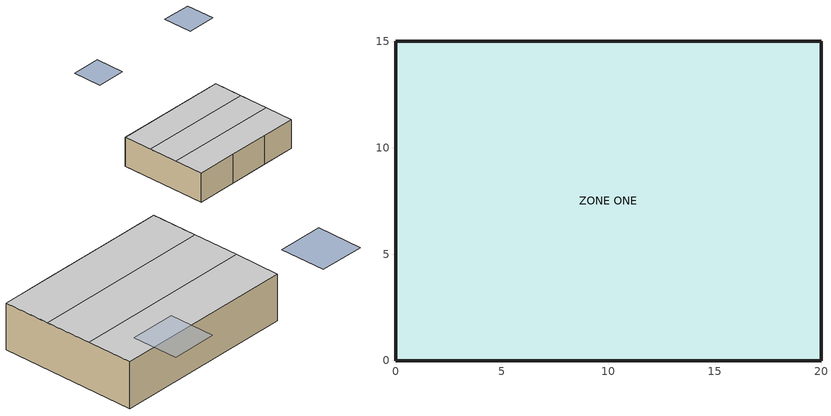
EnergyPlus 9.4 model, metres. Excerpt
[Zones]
ZONE ONE
 floor ground (FLOOR SLAB 8 IN): 0,0 0,15 20,15 20,0 z0
 wall outside (PVSpandrlPanel): 0,0 7,0 14,0 20,0 z0:5
 wall outside (R13WALL): 20,0 20,15 0,15 0,0 z0:5
 ceiling othersideconditionsmodel (PVRoofPaverUnderlayment): 0,5 0,0 20,0 20,5 z5; 0,10 0,5 20,5 20,10 z5; 0,15 0,10 20,10 20,15 z5
shading: 0,25 0,20 5,20 5,25 z12; 20,25 20,20 25,20 25,25 z12
[Building]
PVtest: Loads convergence tolerance value=0.04; Maximum number of warmup days=25; Minimum number of warmup days=6; North axis=0; Solar distribution=FullInteriorAndExterior; Temperature convergence tolerance value=0.4; Terrain=Suburbs
[Site:GroundTemperature:BuildingSurface]
19.96, 19.94, 19.99, 20.04, 20.09, 20.17, 20.21, 20.24, 20.23, 20.2, 20.17, 20.12
[Site:Location]
CHICAGO_IL_USA TMY2-94846: Elevation=190; Latitude=41.78; Longitude=-87.75; Time zone=-6
[SizingPeriod:DesignDay] Barometric pressure=99063; Day of month=21; Daylight saving time indicator=No; Humidity condition type=WetBulb; Rain indicator=No; Snow indicator=No; Solar model indicator=ASHRAEClearSky
Name | Daily dry bulb temperature range | Day type | Maximum dry bulb temperature | Month | Sky clearness | Wetbulb or dewpoint at maximum dry bulb | Wind direction | Wind speed
CHICAGO_IL_USA Annual Cooling 1% Design Conditions DB/MCWB | 10.7 | SummerDesignDay | 31.5 | 7 | 1 | 23 | 230 | 5.3
CHICAGO_IL_USA Annual Heating 99% Design Conditions DB | 0 | WinterDesignDay | -17.3 | 1 | 0 | -17.3 | 270 | 4.9
[Construction]
FLOOR SLAB 8 IN: C10 - 8 IN HW CONCRETE
PVRoofPaverUnderlayment: IN35, ROOFING - BUILT UP ROOFING - 3 / 8 IN, INS-Roof-R_15, MAT-METAL
R13WALL: R13LAYER
[Construction:InternalSource]
PVSpandrlPanel: PVModule(glass), 1, 1, 1, 0, 0, PVModule(glass), B4 - 3 IN INSULATION, E6 - 1 / 2 IN GYP SHEATHING BOARD
[Material]
Name | Conductivity | Density | Roughness | Solar absorptance | Specific heat | Thermal absorptance | Thickness | Visible absorptance
B4 - 3 IN INSULATION | 0.04 | 32.03 | VeryRough | 0.5 | 830 | 0.9 | 0.07 | 0.5
C10 - 8 IN HW CONCRETE | 1.729577 | 2242.585 | MediumRough | 0.65 | 836.8 | 0.9 | 0.203302 | 0.65
E6 - 1 / 2 IN GYP SHEATHING BOARD | 0.16 | 784.9 | Smooth | 0.92 | 830 | 0.9 | 0.01 | 0.92
IN35 | 0.035 | 29 | Rough | 0.5 | 1213 | 0.9 | 0.0508 | 0.5
INS-Roof-R_15 | 0.049 | 265 | MediumRough | 0.7 | 836.8 | 0.9 | 0.1295 | 0.7
MAT-METAL | 45.006 | 7680 | MediumSmooth | 0.7 | 418.4 | 0.9 | 0.001524 | 0.7
PVModule(glass) | 0.78 | 2700 | Smooth | 0.92 | 840 | 0.84 | 0.007 | 0.92
ROOFING - BUILT UP ROOFING - 3 / 8 IN | 0.16 | 1121.29 | VeryRough | 0.7 | 1460 | 0.9 | 0.0095 | 0.7
[Material:NoMass]
R13LAYER: Roughness=Rough; Solar absorptance=0.75; Thermal absorptance=0.9; Thermal resistance=2.290965; Visible absorptance=0.75
[ElectricLoadCenter:Distribution]
Simple Electric Load Center: Electrical buss type=DirectCurrentWithInverter; Generator demand limit scheme purchased electric demand limit=0; Generator list=PV list; Generator operation scheme type=Baseload; Inverter=Simple Ideal Inverter
[ElectricLoadCenter:Generators]
PV list: Generator name 1=Simple PV South Vertical; Generator object type 1=Generator:Photovoltaic; Generator rated electric power output 1=20000; Generator name 2=Simple PV Lat Tilt; Generator object type 2=Generator:Photovoltaic; Generator rated electric power output 2=20000; Generator name 3=Simple PV Flat; Generator object type 3=Generator:Photovoltaic; Generator rated electric power output 3=20000; Generator name 4=Simple PV Flat:Shaded to East; Generator object type 4=Generator:Photovoltaic; Generator rated electric power output 4=20000; Generator name 5=Simple PV Flat:Shaded to West; Generator object type 5=Generator:Photovoltaic; Generator rated electric power output 5=20000; Generator availability schedule name 6=always on; Generator name 6=TRNSYSPV South Vertical; Generator object type 6=Generator:Photovoltaic; Generator rated electric power output 6=20000; Generator availability schedule name 7=always on; Generator name 7=TRNSYS PV Lat Tilt; Generator object type 7=Generator:Photovoltaic; Generator rated electric power output 7=20000; Generator availability schedule name 8=always on; Generator name 8=TRNSYS PV Flat; Generator object type 8=Generator:Photovoltaic; Generator rated electric power output 8=20000; Generator availability schedule name 9=always on; Generator name 9=TRNSYSPV Flat:Shaded to East; Generator object type 9=Generator:Photovoltaic; Generator rated electric power output 9=20000; Generator availability schedule name 10=always on; Generator name 10=TRNSYSPV Flat:Shaded to West; Generator object type 10=Generator:Photovoltaic; Generator rated electric power output 10=20000; Generator availability schedule name 11=always on; Generator name 11=SNL PV South Vertical; Generator object type 11=Generator:Photovoltaic; Generator rated electric power output 11=20000; Generator availability schedule name 12=always on; Generator name 12=SNL PV Lat Tilt; Generator object type 12=Generator:Photovoltaic; Generator rated electric power output 12=20000; Generator availability schedule name 13=always on; Generator name 13=SNL PV Flat; Generator object type 13=Generator:Photovoltaic; Generator rated electric power output 13=20000; Generator availability schedule name 14=always on; Generator name 14=SNL PV Flat:Shaded to East; Generator object type 14=Generator:Photovoltaic; Generator rated electric power output 14=20000; Generator availability schedule name 15=always on; Generator name 15=SNL PV Flat:Shaded to West; Generator object type 15=Generator:Photovoltaic; Generator rated electric power output 15=20000; Generator availability schedule name 16=always on; Generator name 16=SNL INTEGRATED PV; Generator object type 16=Generator:Photovoltaic; Generator rated electric power output 16=20000; Generator name 17=SIMPLE INTEGRATED PV; Generator object type 17=Generator:Photovoltaic; Generator rated electric power output 17=20000; Generator availability schedule name 18=always on; Generator name 18=TRNSYSPV INTEGRATED PV; Generator object type 18=Generator:Photovoltaic; Generator rated electric power output 18=20000; Generator availability schedule name 19=always on; Generator name 19=SNL Roof Paver PV; Generator object type 19=Generator:Photovoltaic; Generator rated electric power output 19=20000; Generator name 20=SIMPLE Roof Paver PV; Generator object type 20=Generator:Photovoltaic; Generator rated electric power output 20=20000; Generator name 21=TRNSYSPV Roof Paver PV; Generator object type 21=Generator:Photovoltaic; Generator rated electric power output 21=20000
[ElectricLoadCenter:Inverter:Simple]
Simple Ideal Inverter: Availability schedule=always On; Inverter efficiency=1; Radiative fraction=0
[Generator:Photovoltaic]
Name | Heat transfer integration mode | Module performance | Number of modules in series | Number of series strings in parallel | Surface
SIMPLE INTEGRATED PV | IntegratedSurfaceOutsideFace | 12percentEffPVhalfArea | 1 | 1 | Zn001:Wall001a
SIMPLE Roof Paver PV | IntegratedExteriorVentedCavity | 12percentEffPVhalfArea | 1 | 1 | Zn001:roof001
SNL INTEGRATED PV | IntegratedSurfaceOutsideFace | BP Solar BP275 | 6 | 3 | Zn001:Wall001c
SNL PV Flat | Decoupled | BP Solar BP275 | 2 | 1 | FlatSurface
SNL PV Flat:Shaded to East | Decoupled | BP Solar BP275 | 2 | 1 | FlatSurfaceShadetoEast
SNL PV Flat:Shaded to West | Decoupled | BP Solar BP275 | 2 | 1 | FlatSurfaceShadetoWest
SNL PV Lat Tilt | Decoupled | BP Solar BP275 | 2 | 1 | LatitudeTiltSurface
SNL PV South Vertical | Decoupled | BP Solar BP275 | 2 | 1 | SouthVerticalSurface
SNL Roof Paver PV | IntegratedExteriorVentedCavity | BP Solar BP275 | 6 | 3 | Zn001:roof003
Simple PV Flat | Decoupled | 12percentEffPV0.1044Area | 1 | 1 | FlatSurface
Simple PV Flat:Shaded to East | Decoupled | SchedEffPV0.04176Area | 1 | 1 | FlatSurfaceShadetoEast
Simple PV Flat:Shaded to West | Decoupled | 11PercentEffPV0.04176Area | 1 | 1 | FlatSurfaceShadetoWest
Simple PV Lat Tilt | Decoupled | SchedEffPV0.1044Area | 1 | 1 | LatitudeTiltSurface
Simple PV South Vertical | Decoupled | 12percentEffPV0.1044Area | 1 | 1 | SouthVerticalSurface
TRNSYS PV Flat | DecoupledUllebergDynamic | Example PV Model Inputs | 2 | 1 | FlatSurface
TRNSYS PV Lat Tilt | DecoupledUllebergDynamic | Example PV Model Inputs | 2 | 1 | LatitudeTiltSurface
TRNSYSPV Flat:Shaded to East | DecoupledUllebergDynamic | Example PV Model Inputs | 2 | 1 | FlatSurfaceShadetoEast
TRNSYSPV Flat:Shaded to West | DecoupledUllebergDynamic | Example PV Model Inputs | 2 | 1 | FlatSurfaceShadetoWest
TRNSYSPV INTEGRATED PV | IntegratedSurfaceOutsideFace | Example PV Model Inputs | 6 | 3 | Zn001:Wall001b
TRNSYSPV Roof Paver PV | IntegratedExteriorVentedCavity | Example PV Model Inputs | 6 | 3 | Zn001:roof002
TRNSYSPV South Vertical | DecoupledUllebergDynamic | Example PV Model Inputs | 2 | 1 | SouthVerticalSurface
[PhotovoltaicPerformance:EquivalentOne-Diode]
Example PV Model Inputs: Active area=0.63; Cell type=CrystallineSilicon; Module current at maximum power=4.45; Module heat loss coefficient=30; Module voltage at maximum power=17; Nominal operating cell temperature test ambient temperature=20; Nominal operating cell temperature test cell temperature=47; Nominal operating cell temperature test insolation=800; Number of cells in series=36; Open circuit voltage=21.4; Reference insolation=1000; Reference temperature=25; Semiconductor bandgap=1.12; Short circuit current=4.75; Shunt resistance=1000000; Temperature coefficient of open circuit voltage=-0.08; Temperature coefficient of short circuit current=0.00065; Total heat capacity=50000; Transmittance absorptance product=0.9
[PhotovoltaicPerformance:Sandia]
BP Solar BP275: Active area=0.63; Current at maximum power point=4.45; Diode factor=1.38; Number of cells in parallel=1; Number of cells in series=36; Open circuit voltage=21.4; Sandia database parameter a=-3.56; Sandia database parameter a0=0.9408; Sandia database parameter a1=0.054204; Sandia database parameter a2=-0.011043; Sandia database parameter a3=-0.0008075; Sandia database parameter a4=-2.097e-05; Sandia database parameter aimp=-0.0005; Sandia database parameter aisc=0.0004; Sandia database parameter b=-0.075; Sandia database parameter b0=1; Sandia database parameter b1=-0.002438; Sandia database parameter b2=0.0003103; Sandia database parameter b3=-1.246e-05; Sandia database parameter b4=2.112e-07; Sandia database parameter b5=-1.359e-09; Sandia database parameter bvmp0=-0.085; Sandia database parameter bvoc0=-0.085; Sandia database parameter c0=0.991; Sandia database parameter c1=0.009; Sandia database parameter c2=0.091575; Sandia database parameter c3=-8.79359; Sandia database parameter c4=0.993; Sandia database parameter c5=0.007; Sandia database parameter c6=1.105; Sandia database parameter c7=-0.105; Sandia database parameter delta tc=3; Sandia database parameter fd=1; Sandia database parameter ix0=4.7; Sandia database parameter ixx0=3.22; Sandia database parameter mbvmp=0; Sandia database parameter mbvoc=0; Short circuit current=4.75; Voltage at maximum power point=17
[PhotovoltaicPerformance:Simple]
Name | Conversion efficiency input mode | Fraction of surface area with active solar cells | Value for cell efficiency if fixed | Efficiency schedule
11PercentEffPV0.04176Area | Fixed | 0.04176 | 0.11
12percentEffPV0.1044Area | Fixed | 0.1044 | 0.12
12percentEffPVhalfArea | Fixed | 0.5 | 0.12
SchedEffPV0.1044Area | Scheduled | 0.1044 | 0.12 | PVefficiency
SchedEffPV0.04176Area | Scheduled | 0.04176 | 0.12 | PVefficiency
[SurfaceProperty:ExteriorNaturalVentedCavity] Area fraction of openings=0.02; Discharge coefficient for openings with respect to buoyancy driven flow=0.5; Effective thickness of cavity behind exterior baffle=0.05; Effectiveness for perforations with respect to wind=0.1; Height scale for buoyancy driven ventilation=0.05; Ratio of actual surface area to projected surface area=0.97; Roughness of exterior surface=Smooth; Solar absorbtivity of exterior baffle=0.92; Thermal emissivity of exterior baffle material=0.9
Name | Boundary conditions model | Surface name 1
PVRoofPaverExtVentCav1 | PVRoofPaverSystem1 | Zn001:Roof001
PVRoofPaverExtVentCav2 | PVRoofPaverSystem2 | Zn001:Roof002
PVRoofPaverExtVentCav3 | PVRoofPaverSystem3 | Zn001:Roof003
[SurfaceProperty:OtherSideConditionsModel] Type of modeling=GapConvectionRadiation
PVRoofPaverSystem1; PVRoofPaverSystem2; PVRoofPaverSystem3
[ThermostatSetpoint:SingleCooling]
Cooling Setpoint with SB: Setpoint temperature schedule=Cooling Setpoints
[ThermostatSetpoint:SingleHeating]
Heating Setpoint with SB: Setpoint temperature schedule=Heating Setpoints
[Zone]
ZONE ONE: Ceiling height=Autocalculate; Multiplier=1; Type=1; Volume=Autocalculate
[ZoneControl:Thermostat]
Zone 1 Thermostat: Zone or zonelist=ZONE ONE; Control 1=Heating Setpoint with SB; Control 2=Cooling Setpoint with SB; Control type schedule=Zone Control Type Sched
[Zone equipment]
ZONE ONE: Zone1Air
[ZoneHVAC:IdealLoadsAirSystem]
Zone1Air: Cooling limit=NoLimit; Dehumidification control type=ConstantSupplyHumidityRatio; Heating limit=NoLimit; Humidification control type=ConstantSupplyHumidityRatio; Maximum cooling air flow rate=Autosize; Maximum heating air flow rate=Autosize; Maximum heating supply air humidity ratio=0.009; Maximum heating supply air temperature=50; Minimum cooling supply air humidity ratio=0.009; Minimum cooling supply air temperature=13
[Schedule:Compact]
Cooling Setpoints: Through: 12/31, For: AllDays, Until:  7:00, 30, Until: 20:00, 23, Until: 24:00, 30
Heating Setpoints: Through: 12/31, For: AllDays, Until:  7:00, 15, Until: 17:00, 20, Until: 24:00, 15
PVEfficiency: Through: 12/31, For: AllDays, Until: 24:00, 0.12
Zone Control Type Sched: Through: 3/31, For: AllDays, Until: 24:00, 1, Through: 9/30, For: AllDays, Until: 24:00, 2, Through: 12/31, For: AllDays, Until: 24:00, 1
always On: Through: 12/31, For: AllDays, Until: 24:00, 1
